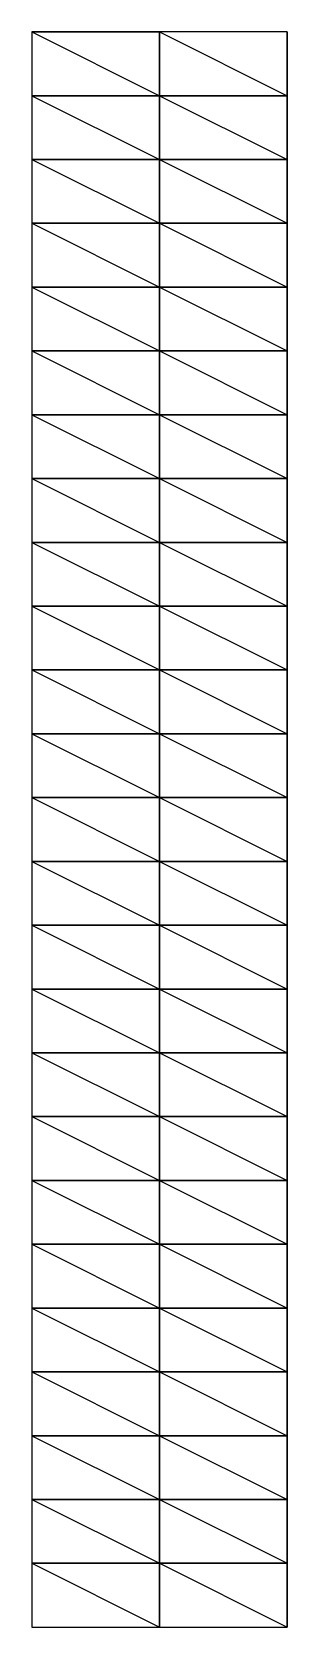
# Model space of a CAD drawing. Header units: millimetres. Extents: x 0 to 5769, y 0 to 25000.
# Drawn here: x 0 to 2000, y 0 to 12500 of the extents above; entities that cross this region are included whole.
import ezdxf

# ---------------------------------------------------------------- set-up
doc = ezdxf.new("R2010")
doc.units = ezdxf.units.MM
doc.layers.add('Capricho', color=5, linetype='Continuous')

msp = doc.modelspace()

# ---------------------------------------------------------------- linework, layer by layer
at = {"layer": 'Capricho'}
for p, q in [((1000, 12500), (2000, 12000)), ((1000, 12500), (0, 12500)), ((0, 12500), (0, 12000)), ((0, 12500), (1000, 12500)), ((0, 12500), (1000, 12000)), ((1000, 12000), (1000, 12500)), ((1000, 12500), (1000, 12000)), ((2000, 12500), (1000, 12500)), ((1000, 12500), (1000, 12000)), ((2000, 12000), (2000, 12500)), ((2000, 12500), (2000, 12000)), ((1000, 12000), (2000, 12000)), ((1000, 12000), (2000, 11500)), ((1000, 12000), (0, 12000)), ((0, 12000), (0, 11500)), ((0, 12000), (1000, 12000)), ((0, 12000), (1000, 11500)), ((1000, 11500), (1000, 12000)), ((1000, 12000), (1000, 11500)), ((2000, 12000), (1000, 12000)), ((1000, 12000), (1000, 11500)), ((2000, 11500), (2000, 12000)), ((2000, 12000), (2000, 11500)), ((0, 11500), (1000, 11500)), ((1000, 11500), (2000, 11500)), ((1000, 11500), (2000, 11000)), ((1000, 11500), (2000, 11500)), ((1000, 11500), (0, 11500)), ((0, 11500), (0, 11000)), ((0, 11500), (1000, 11500)), ((0, 11500), (1000, 11000)), ((1000, 11000), (1000, 11500)), ((1000, 11500), (1000, 11000)), ((2000, 11500), (1000, 11500)), ((1000, 11500), (1000, 11000)), ((2000, 11000), (2000, 11500)), ((2000, 11500), (2000, 11000)), ((0, 11000), (1000, 11000)), ((1000, 11000), (2000, 11000)), ((1000, 11000), (2000, 10500)), ((1000, 11000), (2000, 11000)), ((1000, 11000), (0, 11000)), ((0, 11000), (0, 10500)), ((0, 11000), (1000, 11000)), ((0, 11000), (1000, 10500)), ((1000, 10500), (1000, 11000)), ((1000, 11000), (1000, 10500)), ((2000, 11000), (1000, 11000)), ((1000, 11000), (1000, 10500)), ((2000, 10500), (2000, 11000)), ((2000, 11000), (2000, 10500)), ((0, 10500), (1000, 10500)), ((1000, 10500), (2000, 10500)), ((1000, 10500), (2000, 10000)), ((1000, 10500), (2000, 10500)), ((1000, 10500), (0, 10500)), ((0, 10500), (0, 10000)), ((0, 10500), (1000, 10500)), ((0, 10500), (1000, 10000)), ((1000, 10000), (1000, 10500)), ((1000, 10500), (1000, 10000)), ((2000, 10500), (1000, 10500)), ((1000, 10500), (1000, 10000)), ((2000, 10000), (2000, 10500)), ((2000, 10500), (2000, 10000)), ((1000, 10000), (2000, 10000)), ((1000, 10000), (2000, 9500)), ((1000, 10000), (2000, 10000)), ((1000, 10000), (0, 10000)), ((0, 10000), (0, 9500)), ((0, 10000), (1000, 10000)), ((0, 10000), (1000, 9500)), ((0, 10000), (1000, 10000)), ((1000, 9500), (1000, 10000)), ((1000, 10000), (1000, 9500)), ((2000, 10000), (1000, 10000)), ((1000, 10000), (1000, 9500)), ((2000, 9500), (2000, 10000)), ((2000, 10000), (2000, 9500)), ((0, 9500), (1000, 9500)), ((0, 9500), (1000, 9000)), ((2000, 9500), (1000, 9500)), ((1000, 9500), (1000, 9000)), ((1000, 9500), (2000, 9500)), ((1000, 9500), (2000, 9000)), ((2000, 9000), (2000, 9500)), ((1000, 9500), (0, 9500)), ((0, 9500), (0, 9000)), ((1000, 9000), (1000, 9500)), ((1000, 9500), (1000, 9000)), ((2000, 9500), (2000, 9000)), ((0, 9000), (1000, 9000)), ((0, 9000), (1000, 8500)), ((0, 9000), (1000, 9000)), ((2000, 9000), (1000, 9000)), ((1000, 9000), (1000, 8500)), ((1000, 9000), (2000, 9000)), ((1000, 9000), (2000, 8500)), ((1000, 9000), (2000, 9000)), ((2000, 8500), (2000, 9000)), ((1000, 9000), (0, 9000)), ((0, 9000), (0, 8500)), ((1000, 8500), (1000, 9000)), ((1000, 9000), (1000, 8500)), ((2000, 9000), (2000, 8500)), ((0, 8500), (1000, 8500)), ((0, 8500), (1000, 8000)), ((0, 8500), (1000, 8500)), ((2000, 8500), (1000, 8500)), ((1000, 8500), (1000, 8000)), ((1000, 8500), (2000, 8500)), ((1000, 8500), (2000, 8000)), ((1000, 8500), (2000, 8500)), ((2000, 8000), (2000, 8500)), ((1000, 8500), (0, 8500)), ((0, 8500), (0, 8000)), ((1000, 8000), (1000, 8500)), ((1000, 8500), (1000, 8000)), ((2000, 8500), (2000, 8000)), ((0, 8000), (1000, 8000)), ((1000, 8000), (2000, 8000)), ((1000, 8000), (2000, 7500)), ((1000, 8000), (2000, 8000)), ((1000, 8000), (0, 8000)), ((0, 8000), (0, 7500)), ((0, 8000), (1000, 8000)), ((0, 8000), (1000, 7500)), ((1000, 7500), (1000, 8000)), ((1000, 8000), (1000, 7500)), ((2000, 8000), (1000, 8000)), ((1000, 8000), (1000, 7500)), ((2000, 7500), (2000, 8000)), ((2000, 8000), (2000, 7500)), ((0, 7500), (1000, 7500)), ((1000, 7500), (2000, 7500)), ((1000, 7500), (2000, 7000)), ((1000, 7500), (2000, 7500)), ((1000, 7500), (0, 7500)), ((0, 7500), (0, 7000)), ((0, 7500), (1000, 7500)), ((0, 7500), (1000, 7000)), ((1000, 7000), (1000, 7500)), ((1000, 7500), (1000, 7000)), ((2000, 7500), (1000, 7500)), ((1000, 7500), (1000, 7000)), ((2000, 7000), (2000, 7500)), ((2000, 7500), (2000, 7000)), ((0, 7000), (1000, 7000)), ((0, 7000), (1000, 6500)), ((2000, 7000), (1000, 7000)), ((1000, 7000), (1000, 6500)), ((1000, 7000), (2000, 7000)), ((1000, 7000), (2000, 6500)), ((2000, 6500), (2000, 7000)), ((1000, 7000), (0, 7000)), ((0, 7000), (0, 6500)), ((1000, 6500), (1000, 7000)), ((1000, 7000), (1000, 6500)), ((2000, 7000), (2000, 6500)), ((0, 6500), (1000, 6500)), ((1000, 6500), (2000, 6500)), ((1000, 6500), (2000, 6000)), ((1000, 6500), (2000, 6500)), ((1000, 6500), (0, 6500)), ((0, 6500), (0, 6000)), ((0, 6500), (1000, 6500)), ((0, 6500), (1000, 6000)), ((1000, 6000), (1000, 6500)), ((1000, 6500), (1000, 6000)), ((2000, 6500), (1000, 6500)), ((1000, 6500), (1000, 6000)), ((2000, 6000), (2000, 6500)), ((2000, 6500), (2000, 6000)), ((0, 6000), (1000, 6000)), ((1000, 6000), (2000, 6000)), ((1000, 6000), (2000, 5500)), ((1000, 6000), (2000, 6000)), ((1000, 6000), (0, 6000)), ((0, 6000), (0, 5500)), ((0, 6000), (1000, 6000)), ((0, 6000), (1000, 5500)), ((1000, 5500), (1000, 6000)), ((1000, 6000), (1000, 5500)), ((2000, 6000), (1000, 6000)), ((1000, 6000), (1000, 5500)), ((2000, 5500), (2000, 6000)), ((2000, 6000), (2000, 5500)), ((0, 5500), (1000, 5500)), ((1000, 5500), (2000, 5500)), ((1000, 5500), (2000, 5000)), ((1000, 5500), (2000, 5500)), ((1000, 5500), (0, 5500)), ((0, 5500), (0, 5000)), ((0, 5500), (1000, 5500)), ((0, 5500), (1000, 5000)), ((1000, 5000), (1000, 5500)), ((1000, 5500), (1000, 5000)), ((2000, 5500), (1000, 5500)), ((1000, 5500), (1000, 5000)), ((2000, 5000), (2000, 5500)), ((2000, 5500), (2000, 5000)), ((0, 5000), (1000, 5000)), ((1000, 5000), (2000, 5000)), ((1000, 5000), (2000, 4500)), ((1000, 5000), (2000, 5000)), ((1000, 5000), (0, 5000)), ((0, 5000), (0, 4500)), ((0, 5000), (1000, 5000)), ((0, 5000), (1000, 4500)), ((1000, 4500), (1000, 5000)), ((1000, 5000), (1000, 4500)), ((2000, 5000), (1000, 5000)), ((1000, 5000), (1000, 4500)), ((2000, 4500), (2000, 5000)), ((2000, 5000), (2000, 4500)), ((1000, 4500), (2000, 4500)), ((1000, 4500), (2000, 4000)), ((1000, 4500), (0, 4500)), ((0, 4500), (0, 4000)), ((0, 4500), (1000, 4500)), ((0, 4500), (1000, 4000)), ((1000, 4000), (1000, 4500)), ((1000, 4500), (1000, 4000)), ((2000, 4500), (1000, 4500)), ((1000, 4500), (1000, 4000)), ((2000, 4000), (2000, 4500)), ((2000, 4500), (2000, 4000)), ((0, 4000), (1000, 4000)), ((1000, 4000), (2000, 4000)), ((1000, 4000), (2000, 3500)), ((1000, 4000), (2000, 4000)), ((1000, 4000), (0, 4000)), ((0, 4000), (0, 3500)), ((0, 4000), (1000, 4000)), ((0, 4000), (1000, 3500)), ((1000, 3500), (1000, 4000)), ((1000, 4000), (1000, 3500)), ((2000, 4000), (1000, 4000)), ((1000, 4000), (1000, 3500)), ((2000, 3500), (2000, 4000)), ((2000, 4000), (2000, 3500)), ((0, 3500), (1000, 3500)), ((1000, 3500), (2000, 3500)), ((1000, 3500), (2000, 3000)), ((1000, 3500), (2000, 3500)), ((1000, 3500), (0, 3500)), ((0, 3500), (0, 3000)), ((0, 3500), (1000, 3500)), ((0, 3500), (1000, 3000)), ((1000, 3000), (1000, 3500)), ((1000, 3500), (1000, 3000)), ((2000, 3500), (1000, 3500)), ((1000, 3500), (1000, 3000)), ((2000, 3000), (2000, 3500)), ((2000, 3500), (2000, 3000)), ((0, 3000), (1000, 3000)), ((1000, 3000), (2000, 3000)), ((1000, 3000), (2000, 2500)), ((1000, 3000), (2000, 3000)), ((1000, 3000), (0, 3000)), ((0, 3000), (0, 2500)), ((0, 3000), (1000, 3000)), ((0, 3000), (1000, 2500)), ((1000, 2500), (1000, 3000)), ((1000, 3000), (1000, 2500)), ((2000, 3000), (1000, 3000)), ((1000, 3000), (1000, 2500)), ((2000, 2500), (2000, 3000)), ((2000, 3000), (2000, 2500)), ((0, 2500), (1000, 2500)), ((1000, 2500), (2000, 2500)), ((1000, 2500), (2000, 2000)), ((1000, 2500), (2000, 2500)), ((1000, 2500), (0, 2500)), ((0, 2500), (0, 2000)), ((0, 2500), (1000, 2500)), ((0, 2500), (1000, 2000)), ((1000, 2000), (1000, 2500)), ((1000, 2500), (1000, 2000)), ((2000, 2500), (1000, 2500)), ((1000, 2500), (1000, 2000)), ((2000, 2000), (2000, 2500)), ((2000, 2500), (2000, 2000)), ((1000, 2000), (2000, 2000)), ((1000, 2000), (2000, 1500)), ((1000, 2000), (0, 2000)), ((0, 2000), (0, 1500)), ((0, 2000), (1000, 2000)), ((0, 2000), (1000, 1500)), ((1000, 1500), (1000, 2000)), ((1000, 2000), (1000, 1500)), ((2000, 2000), (1000, 2000)), ((1000, 2000), (1000, 1500)), ((2000, 1500), (2000, 2000)), ((2000, 2000), (2000, 1500)), ((0, 1500), (1000, 1500)), ((1000, 1500), (2000, 1500)), ((1000, 1500), (2000, 1000)), ((1000, 1500), (2000, 1500)), ((1000, 1500), (0, 1500)), ((0, 1500), (0, 1000)), ((0, 1500), (1000, 1500)), ((0, 1500), (1000, 1000)), ((1000, 1000), (1000, 1500)), ((1000, 1500), (1000, 1000)), ((2000, 1500), (1000, 1500)), ((1000, 1500), (1000, 1000)), ((2000, 1000), (2000, 1500)), ((2000, 1500), (2000, 1000)), ((0, 1000), (1000, 1000)), ((1000, 1000), (2000, 1000)), ((1000, 1000), (2000, 500)), ((1000, 1000), (2000, 1000)), ((1000, 1000), (0, 1000)), ((0, 1000), (0, 500)), ((0, 1000), (1000, 1000)), ((0, 1000), (1000, 500)), ((1000, 500), (1000, 1000)), ((1000, 1000), (1000, 500)), ((2000, 1000), (1000, 1000)), ((1000, 1000), (1000, 500)), ((2000, 500), (2000, 1000)), ((2000, 1000), (2000, 500)), ((0, 500), (1000, 500)), ((1000, 500), (2000, 500)), ((1000, 500), (2000, 0)), ((1000, 500), (2000, 500)), ((1000, 500), (0, 500)), ((0, 500), (0, 0)), ((0, 500), (1000, 500)), ((0, 500), (1000, 0)), ((1000, 0), (1000, 500)), ((1000, 500), (1000, 0)), ((2000, 500), (1000, 500)), ((1000, 500), (1000, 0)), ((2000, 0), (2000, 500)), ((2000, 500), (2000, 0)), ((0, 0), (1000, 0)), ((1000, 0), (2000, 0))]:
    msp.add_line(p, q, dxfattribs=at)

doc.saveas('drawing.dxf')
